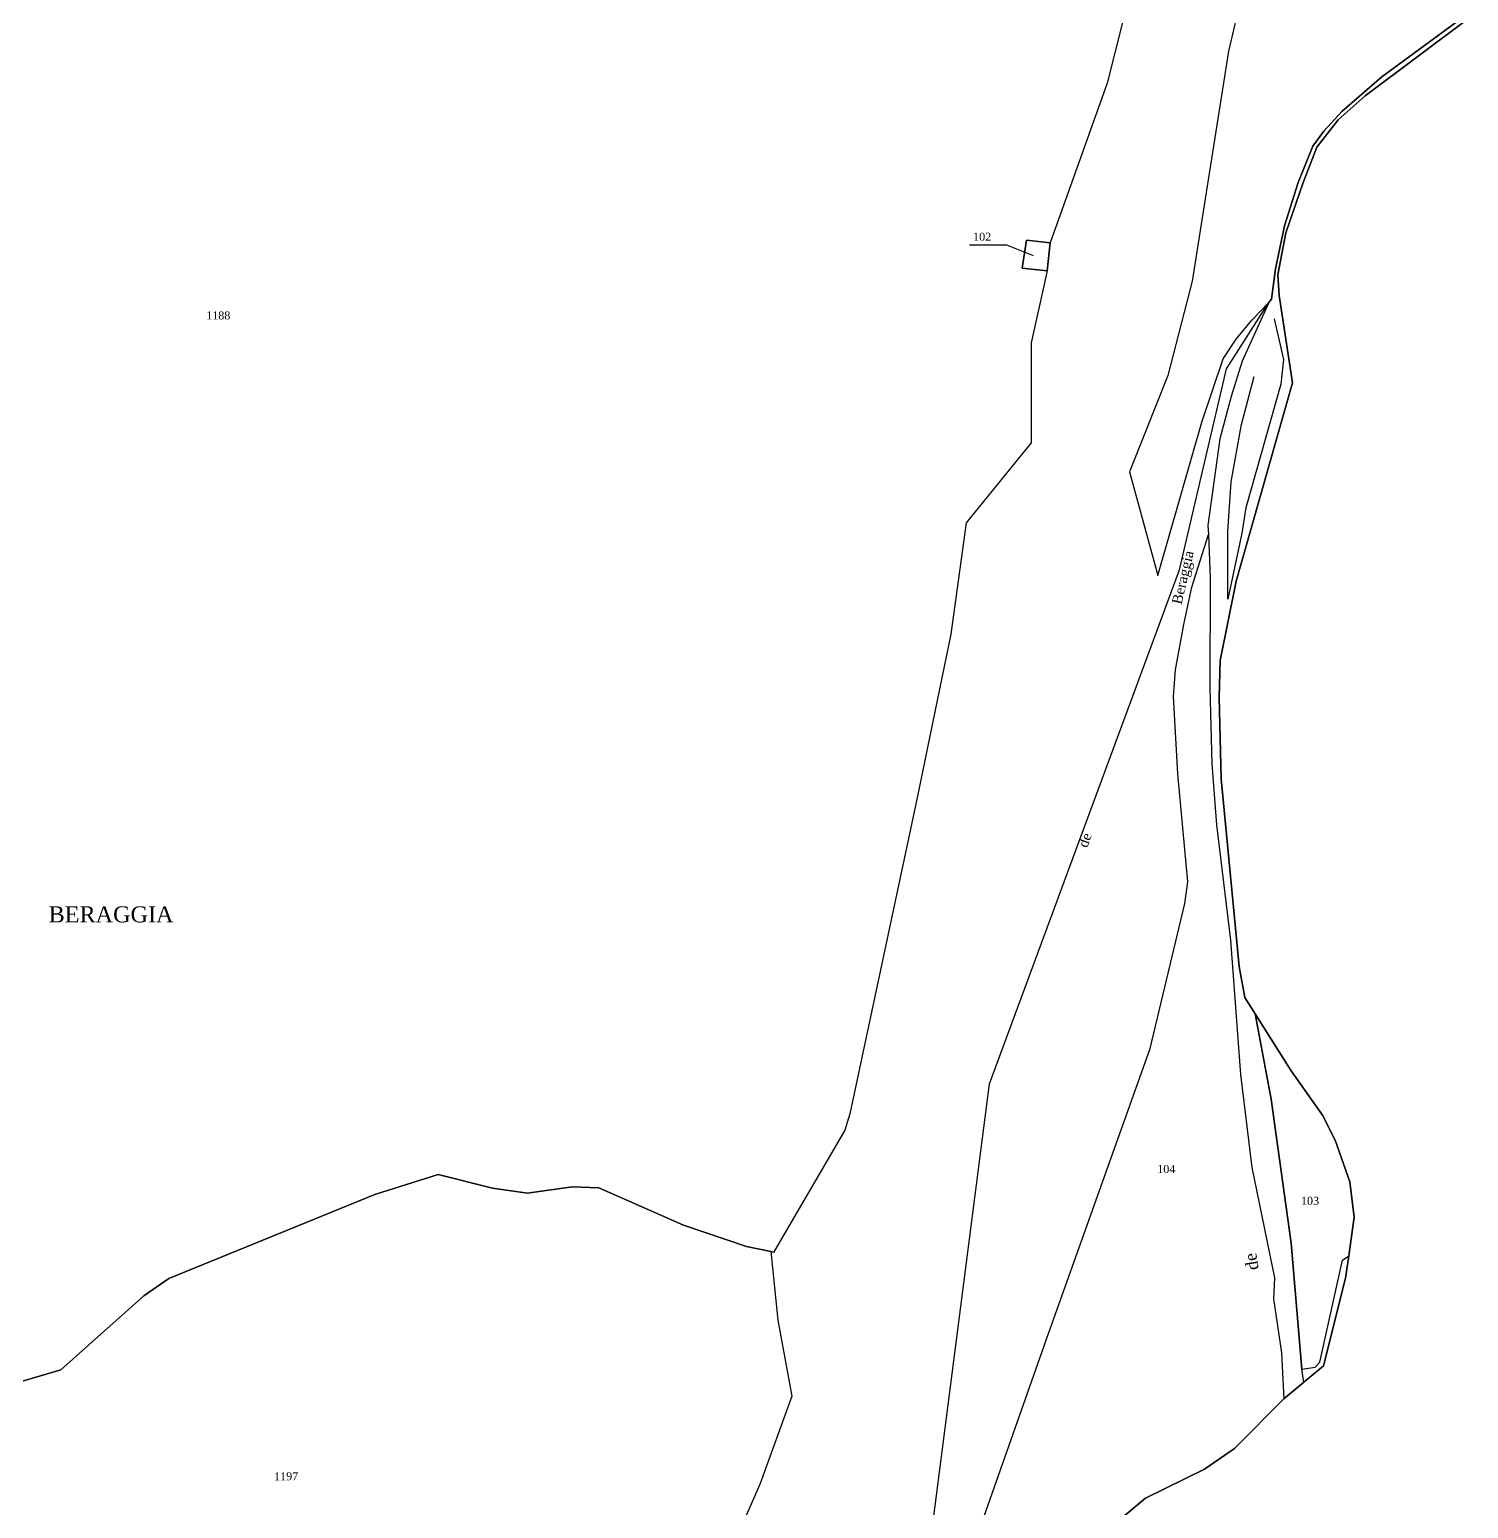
# Model space of a CAD drawing. Extents: x 1206804 to 1210977, y 6152742 to 6157901.
# Drawn here: x 1208849.2 to 1209208.8, y 6155861.3 to 6156230.9 of the extents above; entities that cross this region are included whole.
import ezdxf

# ---------------------------------------------------------------- set-up
doc = ezdxf.new("R2010")
doc.units = 0
doc.linetypes.add('CONTINU', pattern=[0])
for name, color, linetype in [('1LIEUDIT', 7, 'CONTINU'), ('1PARCELLE', 7, 'CONTINU'), ('1SECTION', 7, 'CONTINU'), ('1SUBDSECT', 7, 'CONTINU'), ('1TRONFLUV', 7, 'CONTINU'), ('1ZONCOMM', 7, 'CONTINU'), ('3BATIDUR', 7, 'CONTINU'), ('3FISCLINE', 7, 'CONTINUOUS'), ('3FLECHEPAR', 7, 'CONTINU'), ('3LIEUDITTEX', 7, 'CONTINU'), ('3PARCELLETEX', 7, 'CONTINU'), ('3TRONFLUVTEX', 7, 'CONTINU'), ('3ZONCOMMTEX', 7, 'CONTINU')]:
    doc.layers.add(name, color=color, linetype=linetype)
doc.styles.get("Standard").update_dxf_attribs({"font": 'Times New Roman'})

msp = doc.modelspace()

# ---------------------------------------------------------------- linework, layer by layer
at = {"layer": '1LIEUDIT'}
msp.add_lwpolyline([(1209208.81, 6156233.69), (1209183, 6156214.39), (1209176.25, 6156208.4), (1209170.89, 6156201.54), (1209167.42, 6156192.46), (1209163.14, 6156180.11), (1209161.17, 6156169.62), (1209161.54, 6156164.46), (1209164.8, 6156142.63), (1209150.8, 6156093.05), (1209146.78, 6156073.21), (1209146.51, 6156063.98), (1209147.04, 6156043.61), (1209151.55, 6155996.73), (1209152.95, 6155988.98), (1209155.47, 6155984.87), (1209164.47, 6155970.7), (1209172.34, 6155959.57), (1209175.5, 6155953.33), (1209179.13, 6155942.95), (1209180.25, 6155934.08), (1209178.94, 6155924.44), (1209178.12, 6155918.87), (1209172.56, 6155896.92), (1209167.66, 6155892.85), (1209162.66, 6155888.69), (1209150.38, 6155876.3), (1209142.87, 6155871.08), (1209128.09, 6155863.88), (1209121.98, 6155858.79)], dxfattribs=at)
at = {"layer": '1PARCELLE'}
for points in [[(1209128.08, 6156255.52), (1209118.52, 6156217.5), (1209104.25, 6156177.62), (1209104.25, 6156177.62), (1209098.33, 6156178.33), (1209097.31, 6156171.31), (1209103.55, 6156170.62), (1209099.56, 6156152.63), (1209099.53, 6156127.62), (1209083.24, 6156107.61), (1209079.46, 6156079.8), (1209070.78, 6156037.71), (1209054.23, 6155959.91), (1209052.91, 6155955.84), (1209035.1, 6155925.26), (1209034.43, 6155925.53), (1209028.37, 6155926.78), (1209012.64, 6155932.07), (1208991.48, 6155941.38), (1208984.83, 6155941.63), (1208973.64, 6155940.11), (1208964.88, 6155941.33), (1208951.33, 6155944.74), (1208935.49, 6155939.74), (1208883.98, 6155918.74), (1208877.77, 6155914.43), (1208856.99, 6155895.89), (1208846.81, 6155892.96)], [(1209152.09, 6156239.48), (1209148.81, 6156225.57), (1209139.74, 6156168.02), (1209133.68, 6156144.43), (1209124.06, 6156120.41), (1209131.21, 6156094.47), (1209142.16, 6156132.79), (1209147.54, 6156148.6), (1209150.74, 6156153.54), (1209154.66, 6156158.33), (1209158.93, 6156162.74), (1209159.56, 6156163.51), (1209160.56, 6156171.12), (1209162.85, 6156181.88), (1209166.29, 6156192.68), (1209169.92, 6156201.75), (1209172.66, 6156205.53), (1209177.13, 6156210.44), (1209187.14, 6156219.14), (1209208.47, 6156234.75)], [(1209079.92, 6155837.06), (1209103.82, 6155904.99), (1209129.28, 6155976.28), (1209137.93, 6156012.47), (1209138.71, 6156017.89), (1209136.15, 6156044.87), (1209135.13, 6156064.23), (1209135.56, 6156070.86), (1209137.64, 6156082.25), (1209139.66, 6156091.59), (1209143.84, 6156104.75), (1209144.29, 6156093.84), (1209144.18, 6156066.33), (1209144.66, 6156047.37), (1209145.88, 6156032.15), (1209149.38, 6156003.29), (1209151.86, 6155969.71), (1209154.66, 6155946.46), (1209160.34, 6155918.91), (1209160.05, 6155913.64), (1209162.1, 6155900.14), (1209162.66, 6155888.69), (1209150.38, 6155876.3), (1209142.87, 6155871.08), (1209128.09, 6155863.88), (1209121.98, 6155858.79)], [(1208846.81, 6155892.96), (1208856.99, 6155895.89), (1208877.77, 6155914.43), (1208883.98, 6155918.74), (1208935.49, 6155939.74), (1208951.33, 6155944.74), (1208964.88, 6155941.33), (1208973.64, 6155940.11), (1208984.83, 6155941.63), (1208991.48, 6155941.38), (1209012.64, 6155932.07), (1209028.37, 6155926.78), (1209034.43, 6155925.53), (1209036.24, 6155908.35), (1209039.66, 6155889.31), (1209031.81, 6155867.51), (1209024.94, 6155851.83)]]:
    msp.add_lwpolyline(points, dxfattribs=at)
for points in [[(1209104.25, 6156177.62), (1209098.33, 6156178.33), (1209097.31, 6156171.31), (1209103.55, 6156170.62), (1209104.25, 6156177.62)], [(1209164.54, 6155927.56), (1209167.18, 6155896.08), (1209170.5, 6155896.61), (1209171.67, 6155897.88), (1209177.3, 6155923.31), (1209178.94, 6155924.44), (1209180.25, 6155934.08), (1209179.13, 6155942.95), (1209175.5, 6155953.33), (1209172.34, 6155959.57), (1209164.47, 6155970.7), (1209155.47, 6155984.87), (1209159.54, 6155963.57), (1209164.54, 6155927.56)]]:
    msp.add_lwpolyline(points, close=True, dxfattribs=at)
at = {"layer": '1SECTION'}
msp.add_lwpolyline([(1209121.98, 6155858.79), (1209128.09, 6155863.88), (1209142.87, 6155871.08), (1209150.38, 6155876.3), (1209162.66, 6155888.69), (1209167.66, 6155892.85), (1209172.56, 6155896.92), (1209178.12, 6155918.87), (1209178.94, 6155924.44), (1209180.25, 6155934.08), (1209179.13, 6155942.95), (1209175.5, 6155953.33), (1209172.34, 6155959.57), (1209164.47, 6155970.7), (1209155.47, 6155984.87), (1209152.95, 6155988.98), (1209151.55, 6155996.73), (1209147.04, 6156043.61), (1209146.51, 6156063.98), (1209146.78, 6156073.21), (1209150.8, 6156093.05), (1209164.8, 6156142.63), (1209161.54, 6156164.46), (1209161.17, 6156169.62), (1209163.14, 6156180.11), (1209167.42, 6156192.46), (1209170.89, 6156201.54), (1209176.25, 6156208.4), (1209183, 6156214.39), (1209208.81, 6156233.69)], dxfattribs=at)
at = {"layer": '1SUBDSECT'}
msp.add_lwpolyline([(1209208.81, 6156233.69), (1209183, 6156214.39), (1209176.25, 6156208.4), (1209170.89, 6156201.54), (1209167.42, 6156192.46), (1209163.14, 6156180.11), (1209161.17, 6156169.62), (1209161.54, 6156164.46), (1209164.8, 6156142.63), (1209150.8, 6156093.05), (1209146.78, 6156073.21), (1209146.51, 6156063.98), (1209147.04, 6156043.61), (1209151.55, 6155996.73), (1209152.95, 6155988.98), (1209155.47, 6155984.87), (1209164.47, 6155970.7), (1209172.34, 6155959.57), (1209175.5, 6155953.33), (1209179.13, 6155942.95), (1209180.25, 6155934.08), (1209178.94, 6155924.44), (1209178.12, 6155918.87), (1209172.56, 6155896.92), (1209167.66, 6155892.85), (1209162.66, 6155888.69), (1209150.38, 6155876.3), (1209142.87, 6155871.08), (1209128.09, 6155863.88), (1209121.98, 6155858.79)], dxfattribs=at)
at = {"layer": '1TRONFLUV'}
msp.add_lwpolyline([(1209208.47, 6156234.75), (1209187.14, 6156219.14), (1209177.13, 6156210.44), (1209172.66, 6156205.53), (1209169.92, 6156201.75), (1209166.29, 6156192.68), (1209162.85, 6156181.88), (1209160.56, 6156171.12), (1209159.56, 6156163.51), (1209158.93, 6156162.74), (1209152.24, 6156148.01), (1209149.54, 6156139.25), (1209146.69, 6156128.63), (1209143.64, 6156106.96), (1209143.84, 6156104.75), (1209144.29, 6156093.84), (1209144.18, 6156066.33), (1209144.66, 6156047.37), (1209145.88, 6156032.15), (1209149.38, 6156003.29), (1209151.86, 6155969.71), (1209154.66, 6155946.46), (1209160.34, 6155918.91), (1209160.05, 6155913.64), (1209162.1, 6155900.14), (1209162.66, 6155888.69), (1209167.66, 6155892.85), (1209167.18, 6155896.08), (1209167.18, 6155896.08), (1209164.54, 6155927.56), (1209159.54, 6155963.57), (1209155.47, 6155984.87), (1209152.95, 6155988.98), (1209151.55, 6155996.73), (1209147.04, 6156043.61), (1209146.51, 6156063.98), (1209146.78, 6156073.21), (1209150.8, 6156093.05), (1209164.8, 6156142.63), (1209161.54, 6156164.46), (1209161.17, 6156169.62), (1209163.14, 6156180.11), (1209167.42, 6156192.46), (1209170.89, 6156201.54), (1209176.25, 6156208.4), (1209183, 6156214.39), (1209208.81, 6156233.69)], dxfattribs=at)
msp.add_lwpolyline([(1209167.18, 6155896.08), (1209170.5, 6155896.61), (1209171.67, 6155897.88), (1209177.3, 6155923.31), (1209178.94, 6155924.44), (1209178.12, 6155918.87), (1209172.56, 6155896.92), (1209167.66, 6155892.85), (1209167.18, 6155896.08)], close=True, dxfattribs=at)
at = {"layer": '1ZONCOMM'}
msp.add_lwpolyline([(1208976.19, 6155380.63), (1208993.14, 6155400.23), (1209061.91, 6155537.28), (1209085.89, 6155576.55), (1209092.3, 6155602.7), (1209082.56, 6155752.02), (1209072.69, 6155805.79), (1209073.06, 6155842.48), (1209089.1, 6155967.4), (1209136.57, 6156095.93), (1209148.37, 6156146.11), (1209158.93, 6156162.74)], dxfattribs=at)
at = {"layer": '3BATIDUR'}
msp.add_lwpolyline([(1209104.25, 6156177.62), (1209103.55, 6156170.62), (1209097.31, 6156171.31), (1209098.33, 6156178.33), (1209104.25, 6156177.62)], close=True, dxfattribs=at)
at = {"layer": '3FISCLINE'}
msp.add_lwpolyline([(1209160.25, 6156158.59), (1209162.6, 6156148.47), (1209161.89, 6156142.31), (1209153.18, 6156111.39), (1209152.21, 6156105.06), (1209148.66, 6156088.59), (1209148.67, 6156105.46), (1209149.53, 6156117.92), (1209152.11, 6156132.21), (1209155.25, 6156144.24)], dxfattribs=at)
at = {"layer": '3FLECHEPAR'}
msp.add_lwpolyline([(1209084.08, 6156177.15), (1209093.32, 6156177.13), (1209099.99, 6156174.44)], dxfattribs=at)

# ---------------------------------------------------------------- texts
at = {"layer": '3LIEUDITTEX'}
msp.add_text('BERAGGIA', height=4, dxfattribs=at).set_placement((1208853.94, 6156007.77))
at = {"layer": '3PARCELLETEX'}
for s, p in [('102', (1209085.01, 6156178.15)), ('1188', (1208893.32, 6156158.48)), ('104', (1209131.03, 6155945.13)), ('103', (1209166.96, 6155937.18)), ('1197', (1208910.29, 6155868.32))]:
    msp.add_text(s, height=2, dxfattribs=at).set_placement(p)
at = {"layer": '3TRONFLUVTEX'}
msp.add_text('de', height=3, rotation=99.3, dxfattribs=at).set_placement((1209156.42, 6155921.09))
at = {"layer": '3ZONCOMMTEX'}
for s, rotation, p in [('Beraggia', 76.7, (1209137.07, 6156087.08)), ('de', 69.8, (1209113.5, 6156026.24))]:
    msp.add_text(s, height=2.5, rotation=rotation, dxfattribs=at).set_placement(p)

doc.saveas('drawing.dxf')
